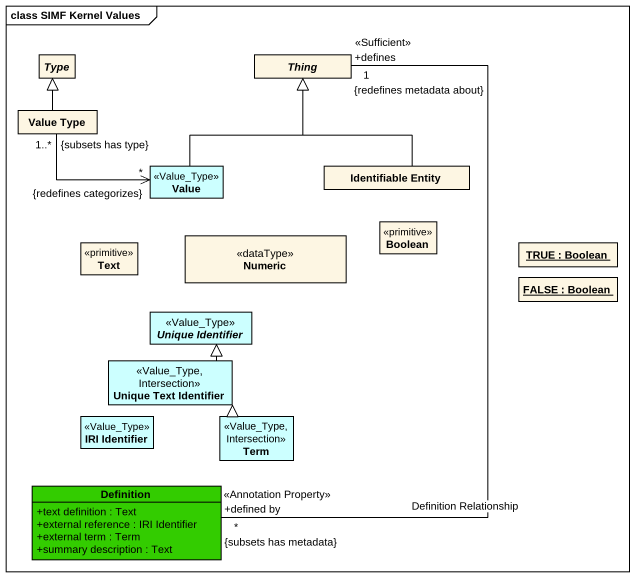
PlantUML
@startuml
mainframe class SIMF Kernel Values
hide circle
hide empty members
skinparam classAttributeIconSize 0
abstract class Type
abstract class Thing
class "Value Type" as Value_Type
class Value <<Value_Type>> #CCFFFF
class "Identifiable Entity" as Identifiable_Entity
class Text <<primitive>>
class Numeric <<dataType>>
class Boolean <<primitive>>
object "TRUE : Boolean" as TRUE
object "FALSE : Boolean" as FALSE
abstract class "Unique Identifier" as Unique_Identifier <<Value_Type>> #CCFFFF
class "Unique Text Identifier" as Unique_Text_Identifier <<Value_Type, Intersection>> #CCFFFF
class "IRI Identifier" as IRI_Identifier <<Value_Type>> #CCFFFF
class Term <<Value_Type, Intersection>> #CCFFFF
class Definition #33CC00 {
  +text definition : Text
  +external reference : IRI Identifier
  +external term : Term
  +summary description : Text
}
Value_Type -up-|> Type
Value_Type "1..*\n{subsets has type}" -right-> "*\n{redefines categorizes}" Value
Value -up-|> Thing
Identifiable_Entity -up-|> Thing
Unique_Text_Identifier -up-|> Unique_Identifier
Term -up-|> Unique_Text_Identifier
Definition "+defined by\n*\n<<Annotation Property>>\n{subsets has metadata}" -up- "+defines\n1\n{redefines metadata about}\n<<Sufficient>>" Thing : Definition Relationship
@enduml
